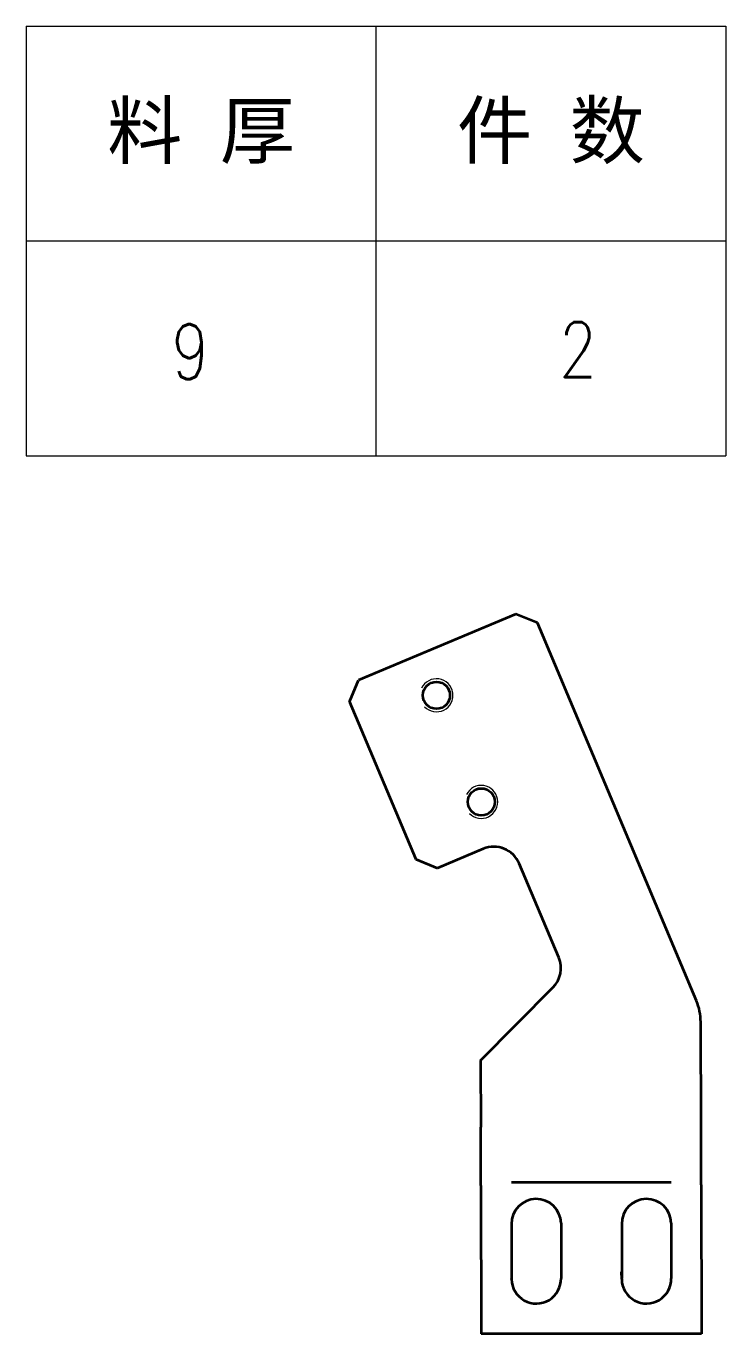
# Model space of a CAD drawing. Header units: millimetres. Extents: x 151684 to 153209, y -40906 to -39954.
# Drawn here: x 151760.2 to 151887.2, y -40430.8 to -40193.3 of the extents above; entities that cross this region are included whole.
import ezdxf
from ezdxf.enums import TextEntityAlignment as Align

# ---------------------------------------------------------------- set-up
doc = ezdxf.new("R2010")
doc.units = ezdxf.units.MM
doc.header["$LTSCALE"] = 0.5
doc.layers.add('细实线', color=3, linetype='Continuous', lineweight=18)
doc.styles.add('DIM', font='romans.shx', dxfattribs={"width": 0.8, "bigfont": 'bigfont.shx'})
doc.styles.get("Standard").update_dxf_attribs({"font": 'simplex.shx'})

# ---------------------------------------------------------------- blocks, each defined once
blk = doc.blocks.new('*T78')
at = {"color": 0, "linetype": 'ByBlock', "lineweight": -2, "transparency": 16777216}
for p, q in [((0, 0), (127, 0)), ((0, 0), (0, -78)), ((63.5, 0), (63.5, -78)), ((127, 0), (127, -78)), ((0, -39), (127, -39)), ((0, -78), (127, -78))]:
    blk.add_line(p, q, dxfattribs=at)
at = {"color": 0, "transparency": 16777216, "char_height": 10, "width": 60.5, "attachment_point": 5}
for s, insert in [('{\\fSimSun|b0|i0|c134|p2;料 厚}', (31.75, -19.5)), ('{\\fSimSun|b0|i0|c134|p2;件 数}', (95.25, -19.5))]:
    blk.add_mtext(s, dxfattribs=dict(at, insert=insert))
blk = doc.blocks.new('拆图参数')
blk.add_blockref('*T78', (-63.5, 78))
at = {"style": 'DIM', "width": 0.8}
blk.add_attdef('6', text='', height=10, dxfattribs=at).set_placement((-37.13, 18.91), align=Align.MIDDLE_LEFT)
blk.add_attdef('1', text='', height=10, dxfattribs=at).set_placement((36.65, 19.27), align=Align.MIDDLE_CENTER)

msp = doc.modelspace()

# ---------------------------------------------------------------- linework, layer by layer
at = {"color": 7, "lineweight": 35}
for p, q in [((151849.099, -40300.056), (151820.521, -40312.068)), ((151881.874, -40370.287), (151853.027, -40301.659)), ((151818.918, -40315.996), (151830.93, -40344.574)), ((151856.872, -40362.421), (151849.702, -40345.362)), ((151842.675, -40381.093), (151855.809, -40367.884)), ((151882.709, -40393.102), (151882.655, -40374.133)), ((151842.675, -40381.093), (151842.709, -40393.216)), ((151842.739, -40403.837), (151842.709, -40393.216)), ((151882.739, -40403.723), (151882.709, -40393.102)), ((151842.739, -40403.837), (151842.816, -40430.756)), ((151877.303, -40403.256), (151848.302, -40403.256)), ((151882.739, -40403.723), (151882.816, -40430.756)), ((151848.302, -40410.679), (151848.302, -40420.755)), ((151857.302, -40410.679), (151857.302, -40420.677)), ((151868.303, -40410.679), (151868.303, -40420.677)), ((151877.303, -40410.679), (151877.303, -40420.677)), ((151848.304, -40420.833), (151848.302, -40420.755)), ((151868.304, -40420.833), (151868.281, -40419.515)), ((151882.816, -40430.756), (151842.816, -40430.756))]:
    msp.add_line(p, q, dxfattribs=at)
at = {"color": 7, "lineweight": 35, "ltscale": 0.106066}
for p, q in [((151853.027, -40301.659), (151849.099, -40300.056)), ((151818.918, -40315.996), (151820.521, -40312.068)), ((151830.93, -40344.574), (151834.858, -40346.177))]:
    msp.add_line(p, q, dxfattribs=at)
at = {"color": 7, "lineweight": 35, "ltscale": 0.225}
msp.add_line((151843.155, -40342.69), (151834.858, -40346.177), dxfattribs=at)
at = {"color": 7, "lineweight": 35}
for centre in [(151834.683, -40314.793), (151842.821, -40334.153)]:
    msp.add_circle(centre, 2.458, dxfattribs=at)
at = {"color": 7, "lineweight": 13}
for centre in [(151834.683, -40314.793), (151842.821, -40334.153)]:
    msp.add_arc(centre, 3, 223.99999, 154.00001, dxfattribs=at)
at = {"color": 7, "lineweight": 35}
for centre, radius, start, end in [((151845.092, -40347.299), 5, 22.79879, 112.79879), ((151852.263, -40364.358), 5, 315.16352, 22.79879), ((151872.655, -40374.161), 10, 0.16352, 22.79879), ((151852.803, -40410.757), 4.5, 0.99365, 180.99365), ((151872.803, -40410.757), 4.5, 0.99365, 180.99365), ((151852.803, -40420.755), 4.5, 180.99365, 0.99365), ((151872.803, -40420.755), 4.5, 180.99365, 0.99365)]:
    msp.add_arc(centre, radius, start, end, dxfattribs=at)

# ---------------------------------------------------------------- block references
at = {"layer": '细实线'}
msp.add_blockref('拆图参数', (151823.71, -40271.278), dxfattribs=at).add_auto_attribs({'1': '2', '6': '9'})

doc.saveas('drawing.dxf')
